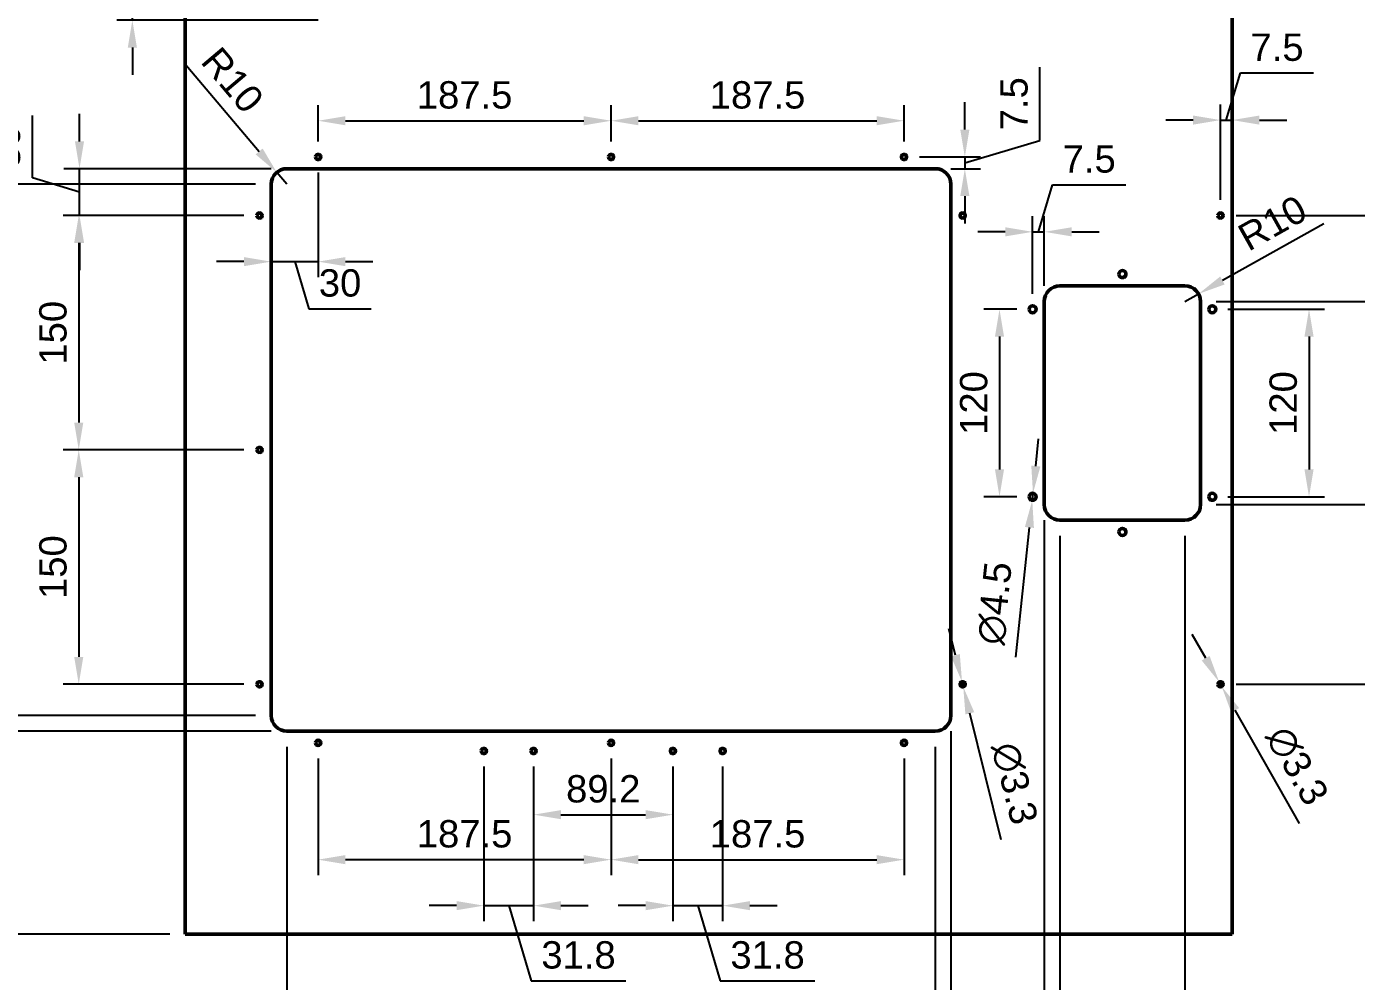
# Model space of a CAD drawing. Header units: millimetres. Extents: x 0 to 420, y 0 to 297.
# Drawn here: x 141.9 to 312.1, y 100.7 to 223 of the extents above; entities that cross this region are included whole.
import ezdxf

# ---------------------------------------------------------------- set-up
doc = ezdxf.new("R2010")
doc.units = ezdxf.units.MM
doc.header["$LTSCALE"] = 0.75
doc.layers.add('Dimensions', color=7, linetype='Continuous', lineweight=25)
doc.layers.add('Visible', color=7, linetype='Continuous', lineweight=50)
doc.styles.get("Standard").update_dxf_attribs({"font": 'arial.ttf'})
doc.dimstyles.new('ISO-25', dxfattribs={"dimtxt": 3.5, "dimasz": 3.5, "dimexe": 2, "dimexo": 2, "dimgap": 1.5, "dimtad": 1, "dimzin": 12, "dimdsep": 46, "dimtxsty": 'Standard', "dimcen": 0, "dimclrd": 256, "dimclre": 256, "dimclrt": 256, "dimazin": 3, "dimtp": 0.1, "dimtm": 0.1, "dimtfac": 0.714, "dimtmove": 1, "dimatfit": 3, "dimfxl": 1, "dimtzin": 12, "dimarcsym": 0})

# ---------------------------------------------------------------- blocks, each defined once
blk = doc.blocks.new('*D62')
at = {"layer": 'Defpoints', "color": 0, "transparency": 16777216}
for p in [(155.448227, 224.783863), (162.225569, 224.783863), (181.225569, 223.783863)]:
    blk.add_point(p, dxfattribs=at)
at = {"layer": 'Dimensions', "lineweight": -2, "transparency": 16777216}
for p, q in [((155.448227, 228.283863), (155.448227, 231.783863)), ((149.418384, 226.092816), (149.418384, 231.413416)), ((155.448227, 224.283863), (149.418384, 226.092816)), ((160.225569, 224.783863), (153.448227, 224.783863)), ((155.448227, 223.783863), (155.448227, 224.783863)), ((155.448227, 223.783863), (155.448227, 224.783863)), ((179.225569, 223.783863), (153.448227, 223.783863)), ((155.448227, 220.283863), (155.448227, 216.783863))]:
    blk.add_line(p, q, dxfattribs=at)
at = {"layer": 'Dimensions', "transparency": 16777216}
for points in [[(154.864894, 228.283863), (156.03156, 228.283863), (155.448227, 224.783863)], [(154.864894, 220.283863), (156.03156, 220.283863), (155.448227, 223.783863)]]:
    blk.add_solid(points, dxfattribs=at)
at = {"layer": 'Dimensions', "transparency": 16777216, "insert": (146.138541, 228.753116), "char_height": 3.5, "attachment_point": 5, "rotation": 90}
blk.add_mtext('5', dxfattribs=at)
blk = doc.blocks.new('*D67')
at = {"layer": 'Defpoints', "color": 0, "transparency": 16777216}
for p in [(175.225569, 132.783863), (120.269422, 106.783863), (162.225569, 106.783863)]:
    blk.add_point(p, dxfattribs=at)
at = {"layer": 'Dimensions', "lineweight": -2, "transparency": 16777216}
for p, q in [((173.225569, 132.783863), (118.269422, 132.783863)), ((120.269422, 129.283863), (120.269422, 110.283863)), ((160.225569, 106.783863), (118.269422, 106.783863))]:
    blk.add_line(p, q, dxfattribs=at)
at = {"layer": 'Dimensions', "transparency": 16777216}
for points in [[(119.686089, 129.283863), (120.852756, 129.283863), (120.269422, 132.783863)], [(119.686089, 110.283863), (120.852756, 110.283863), (120.269422, 106.783863)]]:
    blk.add_solid(points, dxfattribs=at)
at = {"layer": 'Dimensions', "transparency": 16777216, "insert": (116.981223, 119.783863), "char_height": 3.5, "attachment_point": 5, "rotation": 90}
blk.add_mtext('130', dxfattribs=at)
blk = doc.blocks.new('*D68')
at = {"layer": 'Defpoints', "color": 0, "transparency": 16777216}
for p in [(175.225569, 132.783863), (258.225569, 132.783863), (175.225569, 80.317856)]:
    blk.add_point(p, dxfattribs=at)
at = {"layer": 'Dimensions', "lineweight": -2, "transparency": 16777216}
for p, q in [((175.225569, 130.783863), (175.225569, 78.317856)), ((258.225569, 130.783863), (258.225569, 78.317856)), ((254.725569, 80.317856), (178.725569, 80.317856))]:
    blk.add_line(p, q, dxfattribs=at)
at = {"layer": 'Dimensions', "transparency": 16777216}
for points in [[(178.725569, 80.901189), (178.725569, 79.734523), (175.225569, 80.317856)], [(254.725569, 80.901189), (254.725569, 79.734523), (258.225569, 80.317856)]]:
    blk.add_solid(points, dxfattribs=at)
at = {"layer": 'Dimensions', "transparency": 16777216, "insert": (216.725569, 83.604861), "char_height": 3.5, "attachment_point": 5}
blk.add_mtext('415', dxfattribs=at)
blk = doc.blocks.new('*D69')
at = {"layer": 'Defpoints', "color": 0, "transparency": 16777216}
for p in [(120.044916, 202.783863), (173.225569, 202.783863), (173.225569, 134.783863)]:
    blk.add_point(p, dxfattribs=at)
at = {"layer": 'Dimensions', "lineweight": -2, "transparency": 16777216}
for p, q in [((171.225569, 202.783863), (118.044916, 202.783863)), ((120.044916, 138.283863), (120.044916, 199.283863)), ((171.225569, 134.783863), (118.044916, 134.783863))]:
    blk.add_line(p, q, dxfattribs=at)
at = {"layer": 'Dimensions', "transparency": 16777216}
for points in [[(119.461583, 199.283863), (120.62825, 199.283863), (120.044916, 202.783863)], [(119.461583, 138.283863), (120.62825, 138.283863), (120.044916, 134.783863)]]:
    blk.add_solid(points, dxfattribs=at)
at = {"layer": 'Dimensions', "transparency": 16777216, "insert": (116.756717, 168.783863), "char_height": 3.5, "attachment_point": 5, "rotation": 90}
blk.add_mtext('340', dxfattribs=at)
blk = doc.blocks.new('*D70')
at = {"layer": 'Defpoints', "color": 0, "transparency": 16777216}
for p in [(173.935338, 204.312033), (175.225569, 202.783863)]:
    blk.add_point(p, dxfattribs=at)
at = {"layer": 'Dimensions', "lineweight": -2, "transparency": 16777216}
for p, q in [((162.096638, 218.333989), (171.677435, 206.986332)), ((175.225569, 202.783863), (173.935338, 204.312033))]:
    blk.add_line(p, q, dxfattribs=at)
at = {"layer": 'Dimensions', "transparency": 16777216}
blk.add_solid([(172.123151, 207.362649), (171.231719, 206.610015), (173.935338, 204.312033)], dxfattribs=at)
at = {"layer": 'Dimensions', "transparency": 16777216, "insert": (168.269638, 216.117807), "char_height": 3.5, "attachment_point": 5, "rotation": 310.17431645}
blk.add_mtext('R10', dxfattribs=at)
blk = doc.blocks.new('*D71')
at = {"layer": 'Defpoints', "color": 0, "transparency": 16777216}
for p in [(272.183569, 161.783863), (260.225569, 134.783863), (260.225569, 81.216913)]:
    blk.add_point(p, dxfattribs=at)
at = {"layer": 'Dimensions', "lineweight": -2, "transparency": 16777216}
for p, q in [((272.183569, 159.783863), (272.183569, 79.216913)), ((260.225569, 132.783863), (260.225569, 79.216913)), ((268.683569, 81.216913), (263.725569, 81.216913)), ((266.204569, 81.216913), (269.087874, 71.605897)), ((269.087874, 71.605897), (283.905745, 71.605897))]:
    blk.add_line(p, q, dxfattribs=at)
at = {"layer": 'Dimensions', "transparency": 16777216}
for points in [[(263.725569, 81.800247), (263.725569, 80.63358), (260.225569, 81.216913)], [(268.683569, 81.800247), (268.683569, 80.63358), (272.183569, 81.216913)]]:
    blk.add_solid(points, dxfattribs=at)
at = {"layer": 'Dimensions', "transparency": 16777216, "insert": (276.496809, 74.892903), "char_height": 3.5, "attachment_point": 5}
blk.add_mtext('59.79', dxfattribs=at)
blk = doc.blocks.new('*D72')
at = {"layer": 'Defpoints', "color": 0, "transparency": 16777216}
for p in [(274.183569, 159.783863), (290.183569, 159.783863), (274.183569, 90.407956)]:
    blk.add_point(p, dxfattribs=at)
at = {"layer": 'Dimensions', "lineweight": -2, "transparency": 16777216}
for p, q in [((274.183569, 157.783863), (274.183569, 88.407956)), ((290.183569, 157.783863), (290.183569, 88.407956)), ((286.683569, 90.407956), (277.683569, 90.407956))]:
    blk.add_line(p, q, dxfattribs=at)
at = {"layer": 'Dimensions', "transparency": 16777216}
for points in [[(277.683569, 90.991289), (277.683569, 89.824622), (274.183569, 90.407956)], [(286.683569, 90.991289), (286.683569, 89.824622), (290.183569, 90.407956)]]:
    blk.add_solid(points, dxfattribs=at)
at = {"layer": 'Dimensions', "transparency": 16777216, "insert": (282.183569, 93.694961), "char_height": 3.5, "attachment_point": 5}
blk.add_mtext('80', dxfattribs=at)
blk = doc.blocks.new('*D73')
at = {"layer": 'Defpoints', "color": 0, "transparency": 16777216}
for p in [(290.183569, 187.783863), (291.928567, 188.761093)]:
    blk.add_point(p, dxfattribs=at)
at = {"layer": 'Dimensions', "lineweight": -2, "transparency": 16777216}
for p, q in [((307.94006, 197.727819), (294.982315, 190.471247)), ((290.183569, 187.783863), (291.928567, 188.761093))]:
    blk.add_line(p, q, dxfattribs=at)
at = {"layer": 'Dimensions', "transparency": 16777216}
blk.add_solid([(294.697289, 190.980205), (295.26734, 189.962289), (291.928567, 188.761093)], dxfattribs=at)
at = {"layer": 'Dimensions', "transparency": 16777216, "insert": (301.38198, 197.82252), "char_height": 3.5, "attachment_point": 5, "rotation": 29.2496042}
blk.add_mtext('R10', dxfattribs=at)
blk = doc.blocks.new('*D74')
at = {"layer": 'Defpoints', "color": 0, "transparency": 16777216}
for p in [(292.183569, 187.783863), (292.183569, 161.783863), (346.980413, 161.783863)]:
    blk.add_point(p, dxfattribs=at)
at = {"layer": 'Dimensions', "lineweight": -2, "transparency": 16777216}
for p, q in [((294.183569, 187.783863), (348.980413, 187.783863)), ((346.980413, 184.283863), (346.980413, 165.283863)), ((294.183569, 161.783863), (348.980413, 161.783863))]:
    blk.add_line(p, q, dxfattribs=at)
at = {"layer": 'Dimensions', "transparency": 16777216}
for points in [[(346.39708, 184.283863), (347.563746, 184.283863), (346.980413, 187.783863)], [(346.39708, 165.283863), (347.563746, 165.283863), (346.980413, 161.783863)]]:
    blk.add_solid(points, dxfattribs=at)
at = {"layer": 'Dimensions', "transparency": 16777216, "insert": (343.692214, 174.783863), "char_height": 3.5, "attachment_point": 5, "rotation": 90}
blk.add_mtext('130', dxfattribs=at)
blk = doc.blocks.new('*D75')
at = {"layer": 'Defpoints', "color": 0, "transparency": 16777216}
for p in [(293.683569, 186.783863), (293.683569, 162.783863), (306.066533, 162.783863)]:
    blk.add_point(p, dxfattribs=at)
at = {"layer": 'Dimensions', "lineweight": -2, "transparency": 16777216}
for p, q in [((295.683569, 186.783863), (308.066533, 186.783863)), ((306.066533, 183.283863), (306.066533, 166.283863)), ((295.683569, 162.783863), (308.066533, 162.783863))]:
    blk.add_line(p, q, dxfattribs=at)
at = {"layer": 'Dimensions', "transparency": 16777216}
for points in [[(305.4832, 183.283863), (306.649867, 183.283863), (306.066533, 186.783863)], [(305.4832, 166.283863), (306.649867, 166.283863), (306.066533, 162.783863)]]:
    blk.add_solid(points, dxfattribs=at)
at = {"layer": 'Dimensions', "transparency": 16777216, "insert": (302.779528, 174.783863), "char_height": 3.5, "attachment_point": 5, "rotation": 90}
blk.add_mtext('120', dxfattribs=at)
blk = doc.blocks.new('*D76')
at = {"layer": 'Defpoints', "color": 0, "transparency": 16777216}
for p in [(294.725569, 198.783863), (294.725569, 138.783863), (331.481559, 138.783863)]:
    blk.add_point(p, dxfattribs=at)
at = {"layer": 'Dimensions', "lineweight": -2, "transparency": 16777216}
for p, q in [((296.725569, 198.783863), (333.481559, 198.783863)), ((331.481559, 195.283863), (331.481559, 142.283863)), ((296.725569, 138.783863), (333.481559, 138.783863))]:
    blk.add_line(p, q, dxfattribs=at)
at = {"layer": 'Dimensions', "transparency": 16777216}
for points in [[(330.898226, 195.283863), (332.064893, 195.283863), (331.481559, 198.783863)], [(330.898226, 142.283863), (332.064893, 142.283863), (331.481559, 138.783863)]]:
    blk.add_solid(points, dxfattribs=at)
at = {"layer": 'Dimensions', "transparency": 16777216, "insert": (328.19336, 168.783863), "char_height": 3.5, "attachment_point": 5, "rotation": 90}
blk.add_mtext('300', dxfattribs=at)
blk = doc.blocks.new('*D77')
at = {"layer": 'Defpoints', "color": 0, "transparency": 16777216}
for p in [(296.225569, 211.003236), (296.225569, 208.850242), (294.725569, 198.783863)]:
    blk.add_point(p, dxfattribs=at)
at = {"layer": 'Dimensions', "lineweight": -2, "transparency": 16777216}
for p, q in [((295.475569, 211.003236), (297.284522, 217.033079)), ((297.284522, 217.033079), (306.654235, 217.033079)), ((294.725569, 200.783863), (294.725569, 213.003236)), ((296.225569, 210.850242), (296.225569, 213.003236)), ((291.225569, 211.003236), (287.725569, 211.003236)), ((294.725569, 211.003236), (296.225569, 211.003236)), ((294.725569, 211.003236), (296.225569, 211.003236)), ((299.725569, 211.003236), (303.225569, 211.003236))]:
    blk.add_line(p, q, dxfattribs=at)
at = {"layer": 'Dimensions', "transparency": 16777216}
for points in [[(291.225569, 211.586569), (291.225569, 210.419903), (294.725569, 211.003236)], [(299.725569, 211.586569), (299.725569, 210.419903), (296.225569, 211.003236)]]:
    blk.add_solid(points, dxfattribs=at)
at = {"layer": 'Dimensions', "transparency": 16777216, "insert": (301.969378, 220.312922), "char_height": 3.5, "attachment_point": 5}
blk.add_mtext('7.5', dxfattribs=at)
blk = doc.blocks.new('*D78')
at = {"layer": 'Defpoints', "color": 0, "transparency": 16777216}
for p in [(296.225569, 224.783863), (338.863555, 224.783863), (294.725569, 198.783863)]:
    blk.add_point(p, dxfattribs=at)
at = {"layer": 'Dimensions', "lineweight": -2, "transparency": 16777216}
for p, q in [((298.225569, 224.783863), (340.863555, 224.783863)), ((338.863555, 202.283863), (338.863555, 221.283863)), ((296.725569, 198.783863), (340.863555, 198.783863))]:
    blk.add_line(p, q, dxfattribs=at)
at = {"layer": 'Dimensions', "transparency": 16777216}
for points in [[(338.280221, 221.283863), (339.446888, 221.283863), (338.863555, 224.783863)], [(338.280221, 202.283863), (339.446888, 202.283863), (338.863555, 198.783863)]]:
    blk.add_solid(points, dxfattribs=at)
at = {"layer": 'Dimensions', "transparency": 16777216, "insert": (335.575355, 211.783863), "char_height": 3.5, "attachment_point": 5, "rotation": 90}
blk.add_mtext('130', dxfattribs=at)
blk = doc.blocks.new('*D79')
at = {"layer": 'Defpoints', "color": 0, "transparency": 16777216}
for p in [(294.562729, 139.070887), (294.888408, 138.496838)]:
    blk.add_point(p, dxfattribs=at)
at = {"layer": 'Dimensions', "lineweight": -2, "transparency": 16777216}
for p, q in [((292.83564, 142.115089), (291.108552, 145.159291)), ((294.562729, 139.070887), (294.888408, 138.496838)), ((304.846348, 120.944769), (296.615497, 135.452636))]:
    blk.add_line(p, q, dxfattribs=at)
at = {"layer": 'Dimensions', "transparency": 16777216}
for points in [[(293.343007, 142.402937), (292.328273, 141.827241), (294.562729, 139.070887)], [(297.122864, 135.740484), (296.10813, 135.164788), (294.888408, 138.496838)]]:
    blk.add_solid(points, dxfattribs=at)
at = {"layer": 'Dimensions', "transparency": 16777216, "insert": (304.53855, 128.346889), "char_height": 3.5, "attachment_point": 5, "rotation": 299.56785396}
blk.add_mtext('∅3.3', dxfattribs=at)
blk = doc.blocks.new('*D80')
at = {"layer": 'Defpoints', "color": 0, "transparency": 16777216}
for p in [(270.636762, 162.336304), (270.730376, 163.231422)]:
    blk.add_point(p, dxfattribs=at)
at = {"layer": 'Dimensions', "lineweight": -2, "transparency": 16777216}
for p, q in [((271.094431, 166.712436), (271.458486, 170.193451)), ((270.730376, 163.231422), (270.636762, 162.336304)), ((268.534983, 142.239566), (270.272706, 158.855289))]:
    blk.add_line(p, q, dxfattribs=at)
at = {"layer": 'Dimensions', "transparency": 16777216}
for points in [[(270.514262, 166.773112), (271.6746, 166.651761), (270.730376, 163.231422)], [(269.692537, 158.915965), (270.852876, 158.794613), (270.636762, 162.336304)]]:
    blk.add_solid(points, dxfattribs=at)
at = {"layer": 'Dimensions', "transparency": 16777216, "insert": (265.855287, 149.159002), "char_height": 3.5, "attachment_point": 5, "rotation": 84.02952516}
blk.add_mtext('∅4.5', dxfattribs=at)
blk = doc.blocks.new('*D81')
at = {"layer": 'Defpoints', "color": 0, "transparency": 16777216}
for p in [(272.183569, 196.69775), (272.183569, 187.783863), (270.683569, 186.783863)]:
    blk.add_point(p, dxfattribs=at)
at = {"layer": 'Dimensions', "lineweight": -2, "transparency": 16777216}
for p, q in [((271.433569, 196.69775), (273.242522, 202.727593)), ((273.242522, 202.727593), (282.612235, 202.727593)), ((270.683569, 188.783863), (270.683569, 198.69775)), ((272.183569, 189.783863), (272.183569, 198.69775)), ((267.183569, 196.69775), (263.683569, 196.69775)), ((270.683569, 196.69775), (272.183569, 196.69775)), ((270.683569, 196.69775), (272.183569, 196.69775)), ((275.683569, 196.69775), (279.183569, 196.69775))]:
    blk.add_line(p, q, dxfattribs=at)
at = {"layer": 'Dimensions', "transparency": 16777216}
for points in [[(267.183569, 197.281083), (267.183569, 196.114417), (270.683569, 196.69775)], [(275.683569, 197.281083), (275.683569, 196.114417), (272.183569, 196.69775)]]:
    blk.add_solid(points, dxfattribs=at)
at = {"layer": 'Dimensions', "transparency": 16777216, "insert": (277.927378, 206.007436), "char_height": 3.5, "attachment_point": 5}
blk.add_mtext('7.5', dxfattribs=at)
blk = doc.blocks.new('*D82')
at = {"layer": 'Defpoints', "color": 0, "transparency": 16777216}
for p in [(270.683569, 186.783863), (266.44564, 162.783863), (270.683569, 162.783863)]:
    blk.add_point(p, dxfattribs=at)
at = {"layer": 'Dimensions', "lineweight": -2, "transparency": 16777216}
for p, q in [((268.683569, 186.783863), (264.44564, 186.783863)), ((266.44564, 183.283863), (266.44564, 166.283863)), ((268.683569, 162.783863), (264.44564, 162.783863))]:
    blk.add_line(p, q, dxfattribs=at)
at = {"layer": 'Dimensions', "transparency": 16777216}
for points in [[(265.862307, 183.283863), (267.028974, 183.283863), (266.44564, 186.783863)], [(265.862307, 166.283863), (267.028974, 166.283863), (266.44564, 162.783863)]]:
    blk.add_solid(points, dxfattribs=at)
at = {"layer": 'Dimensions', "transparency": 16777216, "insert": (263.158635, 174.783863), "char_height": 3.5, "attachment_point": 5, "rotation": 90}
blk.add_mtext('120', dxfattribs=at)
blk = doc.blocks.new('*D83')
at = {"layer": 'Defpoints', "color": 0, "transparency": 16777216}
for p in [(216.725569, 210.920614), (179.225569, 206.283863), (216.725569, 206.283863)]:
    blk.add_point(p, dxfattribs=at)
at = {"layer": 'Dimensions', "lineweight": -2, "transparency": 16777216}
for p, q in [((179.225569, 208.283863), (179.225569, 212.920614)), ((216.725569, 208.283863), (216.725569, 212.920614)), ((182.725569, 210.920614), (213.225569, 210.920614))]:
    blk.add_line(p, q, dxfattribs=at)
at = {"layer": 'Dimensions', "transparency": 16777216}
for points in [[(182.725569, 211.503947), (182.725569, 210.33728), (179.225569, 210.920614)], [(213.225569, 211.503947), (213.225569, 210.33728), (216.725569, 210.920614)]]:
    blk.add_solid(points, dxfattribs=at)
at = {"layer": 'Dimensions', "transparency": 16777216, "insert": (197.975569, 214.207619), "char_height": 3.5, "attachment_point": 5}
blk.add_mtext('187.5', dxfattribs=at)
blk = doc.blocks.new('*D84')
at = {"layer": 'Defpoints', "color": 0, "transparency": 16777216}
for p in [(254.225569, 210.920614), (216.725569, 206.283863), (254.225569, 206.283863)]:
    blk.add_point(p, dxfattribs=at)
at = {"layer": 'Dimensions', "lineweight": -2, "transparency": 16777216}
for p, q in [((216.725569, 208.283863), (216.725569, 212.920614)), ((254.225569, 208.283863), (254.225569, 212.920614)), ((220.225569, 210.920614), (250.725569, 210.920614))]:
    blk.add_line(p, q, dxfattribs=at)
at = {"layer": 'Dimensions', "transparency": 16777216}
for points in [[(220.225569, 211.503947), (220.225569, 210.33728), (216.725569, 210.920614)], [(250.725569, 211.503947), (250.725569, 210.33728), (254.225569, 210.920614)]]:
    blk.add_solid(points, dxfattribs=at)
at = {"layer": 'Dimensions', "transparency": 16777216, "insert": (235.475569, 214.207619), "char_height": 3.5, "attachment_point": 5}
blk.add_mtext('187.5', dxfattribs=at)
blk = doc.blocks.new('*D85')
at = {"layer": 'Defpoints', "color": 0, "transparency": 16777216}
for p in [(254.225569, 206.283863), (258.225569, 204.783863), (262.006939, 204.783863)]:
    blk.add_point(p, dxfattribs=at)
at = {"layer": 'Dimensions', "lineweight": -2, "transparency": 16777216}
for p, q in [((271.596469, 208.410721), (271.596469, 217.780435)), ((262.006939, 209.783863), (262.006939, 213.283863)), ((262.006939, 205.533863), (271.596469, 208.410721)), ((256.225569, 206.283863), (264.006939, 206.283863)), ((262.006939, 206.283863), (262.006939, 204.783863)), ((262.006939, 206.283863), (262.006939, 204.783863)), ((260.225569, 204.783863), (264.006939, 204.783863)), ((262.006939, 201.283863), (262.006939, 197.783863))]:
    blk.add_line(p, q, dxfattribs=at)
at = {"layer": 'Dimensions', "transparency": 16777216}
for points in [[(261.423606, 209.783863), (262.590273, 209.783863), (262.006939, 206.283863)], [(261.423606, 201.283863), (262.590273, 201.283863), (262.006939, 204.783863)]]:
    blk.add_solid(points, dxfattribs=at)
at = {"layer": 'Dimensions', "transparency": 16777216, "insert": (268.316626, 213.095578), "char_height": 3.5, "attachment_point": 5, "rotation": 90}
blk.add_mtext('7.5', dxfattribs=at)
blk = doc.blocks.new('*D86')
at = {"layer": 'Defpoints', "color": 0, "transparency": 16777216}
for p in [(179.225569, 206.283863), (173.225569, 192.35194), (179.225569, 192.884368)]:
    blk.add_point(p, dxfattribs=at)
at = {"layer": 'Dimensions', "lineweight": -2, "transparency": 16777216}
for p, q in [((179.225569, 204.283863), (179.225569, 190.884368)), ((173.225569, 194.35194), (173.225569, 194.884368)), ((169.725569, 192.884368), (166.225569, 192.884368)), ((173.225569, 192.884368), (179.225569, 192.884368)), ((173.225569, 192.884368), (179.225569, 192.884368)), ((176.225569, 192.884368), (178.037028, 186.846169)), ((182.725569, 192.884368), (186.225569, 192.884368)), ((178.037028, 186.846169), (186.036346, 186.846169))]:
    blk.add_line(p, q, dxfattribs=at)
at = {"layer": 'Dimensions', "transparency": 16777216}
for points in [[(169.725569, 193.467701), (169.725569, 192.301034), (173.225569, 192.884368)], [(182.725569, 193.467701), (182.725569, 192.301034), (179.225569, 192.884368)]]:
    blk.add_solid(points, dxfattribs=at)
at = {"layer": 'Dimensions', "transparency": 16777216, "insert": (182.036687, 190.134368), "char_height": 3.5, "attachment_point": 5}
blk.add_mtext('30', dxfattribs=at)
blk = doc.blocks.new('*D87')
at = {"layer": 'Defpoints', "color": 0, "transparency": 16777216}
for p in [(148.683711, 204.783863), (175.225569, 204.783863), (171.725569, 198.783863)]:
    blk.add_point(p, dxfattribs=at)
at = {"layer": 'Dimensions', "lineweight": -2, "transparency": 16777216}
for p, q in [((142.645512, 203.595322), (142.645512, 211.59464)), ((148.683711, 208.283863), (148.683711, 211.783863)), ((173.225569, 204.783863), (146.683711, 204.783863)), ((148.683711, 198.783863), (148.683711, 204.783863)), ((148.683711, 198.783863), (148.683711, 204.783863)), ((148.683711, 201.783863), (142.645512, 203.595322)), ((169.725569, 198.783863), (146.683711, 198.783863)), ((148.683711, 195.283863), (148.683711, 191.783863))]:
    blk.add_line(p, q, dxfattribs=at)
at = {"layer": 'Dimensions', "transparency": 16777216}
for points in [[(148.100378, 208.283863), (149.267045, 208.283863), (148.683711, 204.783863)], [(148.100378, 195.283863), (149.267045, 195.283863), (148.683711, 198.783863)]]:
    blk.add_solid(points, dxfattribs=at)
at = {"layer": 'Dimensions', "transparency": 16777216, "insert": (139.357313, 207.594981), "char_height": 3.5, "attachment_point": 5, "rotation": 90}
blk.add_mtext('30', dxfattribs=at)
blk = doc.blocks.new('*D88')
at = {"layer": 'Defpoints', "color": 0, "transparency": 16777216}
for p in [(171.725569, 198.783863), (148.586805, 168.783863), (171.725569, 168.783863)]:
    blk.add_point(p, dxfattribs=at)
at = {"layer": 'Dimensions', "lineweight": -2, "transparency": 16777216}
for p, q in [((169.725569, 198.783863), (146.586805, 198.783863)), ((148.586805, 195.283863), (148.586805, 172.283863)), ((169.725569, 168.783863), (146.586805, 168.783863))]:
    blk.add_line(p, q, dxfattribs=at)
at = {"layer": 'Dimensions', "transparency": 16777216}
for points in [[(148.003471, 195.283863), (149.170138, 195.283863), (148.586805, 198.783863)], [(148.003471, 172.283863), (149.170138, 172.283863), (148.586805, 168.783863)]]:
    blk.add_solid(points, dxfattribs=at)
at = {"layer": 'Dimensions', "transparency": 16777216, "insert": (145.299799, 183.783863), "char_height": 3.5, "attachment_point": 5, "rotation": 90}
blk.add_mtext('150', dxfattribs=at)
blk = doc.blocks.new('*D89')
at = {"layer": 'Defpoints', "color": 0, "transparency": 16777216}
for p in [(171.725569, 168.783863), (148.586805, 138.783863), (171.725569, 138.783863)]:
    blk.add_point(p, dxfattribs=at)
at = {"layer": 'Dimensions', "lineweight": -2, "transparency": 16777216}
for p, q in [((169.725569, 168.783863), (146.586805, 168.783863)), ((148.586805, 165.283863), (148.586805, 142.283863)), ((169.725569, 138.783863), (146.586805, 138.783863))]:
    blk.add_line(p, q, dxfattribs=at)
at = {"layer": 'Dimensions', "transparency": 16777216}
for points in [[(148.003471, 165.283863), (149.170138, 165.283863), (148.586805, 168.783863)], [(148.003471, 142.283863), (149.170138, 142.283863), (148.586805, 138.783863)]]:
    blk.add_solid(points, dxfattribs=at)
at = {"layer": 'Dimensions', "transparency": 16777216, "insert": (145.299799, 153.783863), "char_height": 3.5, "attachment_point": 5, "rotation": 90}
blk.add_mtext('150', dxfattribs=at)
blk = doc.blocks.new('*D90')
at = {"layer": 'Defpoints', "color": 0, "transparency": 16777216}
for p in [(179.225569, 131.283863), (216.725569, 131.283863), (216.725569, 116.332248)]:
    blk.add_point(p, dxfattribs=at)
at = {"layer": 'Dimensions', "lineweight": -2, "transparency": 16777216}
for p, q in [((179.225569, 129.283863), (179.225569, 114.332248)), ((216.725569, 129.283863), (216.725569, 114.332248)), ((182.725569, 116.332248), (213.225569, 116.332248))]:
    blk.add_line(p, q, dxfattribs=at)
at = {"layer": 'Dimensions', "transparency": 16777216}
for points in [[(182.725569, 116.915581), (182.725569, 115.748915), (179.225569, 116.332248)], [(213.225569, 116.915581), (213.225569, 115.748915), (216.725569, 116.332248)]]:
    blk.add_solid(points, dxfattribs=at)
at = {"layer": 'Dimensions', "transparency": 16777216, "insert": (197.975569, 119.619253), "char_height": 3.5, "attachment_point": 5}
blk.add_mtext('187.5', dxfattribs=at)
blk = doc.blocks.new('*D91')
at = {"layer": 'Defpoints', "color": 0, "transparency": 16777216}
for p in [(200.445569, 130.243863), (206.805569, 130.243863), (206.805569, 110.444873)]:
    blk.add_point(p, dxfattribs=at)
at = {"layer": 'Dimensions', "lineweight": -2, "transparency": 16777216}
for p, q in [((200.445569, 128.243863), (200.445569, 108.444873)), ((206.805569, 128.243863), (206.805569, 108.444873)), ((196.945569, 110.444873), (193.445569, 110.444873)), ((200.445569, 110.444873), (206.805569, 110.444873)), ((200.445569, 110.444873), (206.805569, 110.444873)), ((203.625569, 110.444873), (206.509948, 100.830275)), ((210.305569, 110.444873), (213.805569, 110.444873)), ((206.509948, 100.830275), (218.606128, 100.830275))]:
    blk.add_line(p, q, dxfattribs=at)
at = {"layer": 'Dimensions', "transparency": 16777216}
for points in [[(196.945569, 111.028206), (196.945569, 109.861539), (200.445569, 110.444873)], [(210.305569, 111.028206), (210.305569, 109.861539), (206.805569, 110.444873)]]:
    blk.add_solid(points, dxfattribs=at)
at = {"layer": 'Dimensions', "transparency": 16777216, "insert": (212.558038, 104.118474), "char_height": 3.5, "attachment_point": 5}
blk.add_mtext('31.8', dxfattribs=at)
blk = doc.blocks.new('*D92')
at = {"layer": 'Defpoints', "color": 0, "transparency": 16777216}
for p in [(224.645569, 130.243863), (231.005569, 130.243863), (231.005569, 110.444873)]:
    blk.add_point(p, dxfattribs=at)
at = {"layer": 'Dimensions', "lineweight": -2, "transparency": 16777216}
for p, q in [((224.645569, 128.243863), (224.645569, 108.444873)), ((231.005569, 128.243863), (231.005569, 108.444873)), ((221.145569, 110.444873), (217.645569, 110.444873)), ((224.645569, 110.444873), (231.005569, 110.444873)), ((224.645569, 110.444873), (231.005569, 110.444873)), ((227.825569, 110.444873), (230.709948, 100.830275)), ((234.505569, 110.444873), (238.005569, 110.444873)), ((230.709948, 100.830275), (242.806128, 100.830275))]:
    blk.add_line(p, q, dxfattribs=at)
at = {"layer": 'Dimensions', "transparency": 16777216}
for points in [[(221.145569, 111.028206), (221.145569, 109.861539), (224.645569, 110.444873)], [(234.505569, 111.028206), (234.505569, 109.861539), (231.005569, 110.444873)]]:
    blk.add_solid(points, dxfattribs=at)
at = {"layer": 'Dimensions', "transparency": 16777216, "insert": (236.758038, 104.118474), "char_height": 3.5, "attachment_point": 5}
blk.add_mtext('31.8', dxfattribs=at)
blk = doc.blocks.new('*D93')
at = {"layer": 'Defpoints', "color": 0, "transparency": 16777216}
for p in [(206.805569, 130.243863), (224.645569, 130.243863), (224.645569, 122.091624)]:
    blk.add_point(p, dxfattribs=at)
at = {"layer": 'Dimensions', "lineweight": -2, "transparency": 16777216}
for p, q in [((206.805569, 128.243863), (206.805569, 120.091624)), ((224.645569, 128.243863), (224.645569, 120.091624)), ((210.305569, 122.091624), (221.145569, 122.091624))]:
    blk.add_line(p, q, dxfattribs=at)
at = {"layer": 'Dimensions', "transparency": 16777216}
for points in [[(210.305569, 122.674958), (210.305569, 121.508291), (206.805569, 122.091624)], [(221.145569, 122.674958), (221.145569, 121.508291), (224.645569, 122.091624)]]:
    blk.add_solid(points, dxfattribs=at)
at = {"layer": 'Dimensions', "transparency": 16777216, "insert": (215.725569, 125.37863), "char_height": 3.5, "attachment_point": 5}
blk.add_mtext('89.2', dxfattribs=at)
blk = doc.blocks.new('*D94')
at = {"layer": 'Defpoints', "color": 0, "transparency": 16777216}
for p in [(216.725569, 131.283863), (254.225569, 131.283863), (254.225569, 116.329979)]:
    blk.add_point(p, dxfattribs=at)
at = {"layer": 'Dimensions', "lineweight": -2, "transparency": 16777216}
for p, q in [((216.725569, 129.283863), (216.725569, 114.329979)), ((254.225569, 129.283863), (254.225569, 114.329979)), ((220.225569, 116.329979), (250.725569, 116.329979))]:
    blk.add_line(p, q, dxfattribs=at)
at = {"layer": 'Dimensions', "transparency": 16777216}
for points in [[(220.225569, 116.913312), (220.225569, 115.746646), (216.725569, 116.329979)], [(250.725569, 116.913312), (250.725569, 115.746646), (254.225569, 116.329979)]]:
    blk.add_solid(points, dxfattribs=at)
at = {"layer": 'Dimensions', "transparency": 16777216, "insert": (235.475569, 119.616985), "char_height": 3.5, "attachment_point": 5}
blk.add_mtext('187.5', dxfattribs=at)
blk = doc.blocks.new('*D95')
at = {"layer": 'Defpoints', "color": 0, "transparency": 16777216}
for p in [(261.646069, 139.104144), (261.805068, 138.463582)]:
    blk.add_point(p, dxfattribs=at)
at = {"layer": 'Dimensions', "lineweight": -2, "transparency": 16777216}
for p, q in [((260.802894, 142.501062), (259.959718, 145.897981)), ((261.646069, 139.104144), (261.805068, 138.463582)), ((266.666596, 118.877841), (262.648243, 135.066663))]:
    blk.add_line(p, q, dxfattribs=at)
at = {"layer": 'Dimensions', "transparency": 16777216}
for points in [[(261.369047, 142.641591), (260.236741, 142.360533), (261.646069, 139.104144)], [(263.214397, 135.207193), (262.08209, 134.926134), (261.805068, 138.463582)]]:
    blk.add_solid(points, dxfattribs=at)
at = {"layer": 'Dimensions', "transparency": 16777216, "insert": (268.364207, 126.089238), "char_height": 3.5, "attachment_point": 5, "rotation": 283.94008123}
blk.add_mtext('∅3.3', dxfattribs=at)

msp = doc.modelspace()

# ---------------------------------------------------------------- linework, layer by layer
at = {"layer": 'Visible', "extrusion": (0, 1, 0)}
for p, q in [((162.225569, 224.783863, 1), (162.225569, 106.783863, 1)), ((296.225569, 106.783863, 1), (296.225569, 224.783863, 1)), ((175.225569, 204.783863, 1), (258.225569, 204.783863, 1)), ((173.225569, 134.783863, 1), (173.225569, 202.783863, 1)), ((260.225569, 202.783863, 1), (260.225569, 134.783863, 1)), ((274.183569, 189.783863, 1), (290.183569, 189.783863, 1)), ((272.183569, 161.783863, 1), (272.183569, 187.783863, 1)), ((292.183569, 187.783863, 1), (292.183569, 161.783863, 1)), ((290.183569, 159.783863, 1), (274.183569, 159.783863, 1)), ((258.225569, 132.783863, 1), (175.225569, 132.783863, 1)), ((162.225569, 106.783863, 1), (296.225569, 106.783863, 1))]:
    msp.add_line(p, q, dxfattribs=at)
at = {"layer": 'Visible', "extrusion": (2.969e-13, 1e-15, -1)}
for centre, radius in [((-179.225569, 206.283863, -1), 0.33), ((-216.725569, 206.283863, -1), 0.33), ((-254.225569, 206.283863, -1), 0.33), ((-171.725569, 198.783863, -1), 0.33), ((-261.725569, 198.783863, -1), 0.33), ((-294.725569, 198.783863, -1), 0.33), ((-282.183569, 191.283863, -1), 0.45), ((-270.683569, 186.783863, -1), 0.45), ((-293.683569, 186.783863, -1), 0.45), ((-171.725569, 168.783863, -1), 0.33), ((-270.683569, 162.783863, -1), 0.45), ((-293.683569, 162.783863, -1), 0.45), ((-282.183569, 158.283863, -1), 0.45), ((-171.725569, 138.783863, -1), 0.33), ((-261.725569, 138.783863, -1), 0.33), ((-294.725569, 138.783863, -1), 0.33), ((-179.225569, 131.283863, -1), 0.33), ((-216.725569, 131.283863, -1), 0.33), ((-254.225569, 131.283863, -1), 0.33), ((-200.445569, 130.243863, -1), 0.33), ((-206.805569, 130.243863, -1), 0.33), ((-224.645569, 130.243863, -1), 0.33), ((-231.005569, 130.243863, -1), 0.33)]:
    msp.add_circle(centre, radius, dxfattribs=at)
at = {"layer": 'Visible'}
for centre, start, end in [((175.225569, 202.783863, 1), 90, 180), ((175.225569, 134.783863, 1), 180, 270)]:
    msp.add_arc(centre, 2, start, end, dxfattribs=at)
at = {"layer": 'Visible', "extrusion": (2.969e-13, 1e-15, -1)}
for centre, start, end in [((-258.225569, 202.783863, -1), 90, 180), ((-274.183569, 187.783863, -1), 0, 90), ((-290.183569, 187.783863, -1), 90, 180), ((-274.183569, 161.783863, -1), 270, 0), ((-290.183569, 161.783863, -1), 180, 270), ((-258.225569, 134.783863, -1), 180, 270)]:
    msp.add_arc(centre, 2, start, end, dxfattribs=at)

# ---------------------------------------------------------------- dimensions: what is measured, and where the dimension line sits
at = {"layer": 'Dimensions'}
for base, p1, p2, angle, picture, middle in [((155.448227, 224.783863), (181.225569, 223.783863), (162.225569, 224.783863), 270, '*D62', (146.138541, 227.592816)), ((338.863555, 224.783863), (294.725569, 198.783863), (296.225569, 224.783863), 270, '*D78', (335.575355, 211.783863)), ((296.225569, 211.003236), (294.725569, 198.783863), (296.225569, 208.850242), 180, '*D77', (298.784522, 220.312922)), ((262.006939, 204.783863), (254.225569, 206.283863), (258.225569, 204.783863), 90, '*D85', (268.316626, 209.910721)), ((148.683711, 204.783863), (171.725569, 198.783863), (175.225569, 204.783863), 90, '*D87', (139.357313, 205.095322)), ((272.183569, 196.69775), (270.683569, 186.783863), (272.183569, 187.783863), 180, '*D81', (274.742522, 206.007436)), ((179.225569, 192.884368), (173.225569, 192.35194), (179.225569, 206.283863), 180, '*D86', (179.537028, 190.134368)), ((260.225569, 81.216913), (272.183569, 161.783863), (260.225569, 134.783863), 180, '*D71', (270.587874, 74.892903)), ((120.269422, 106.783863), (175.225569, 132.783863), (162.225569, 106.783863), 270, '*D67', (116.981223, 119.783863))]:
    dim = msp.add_linear_dim(base=base, p1=p1, p2=p2, angle=angle, dimstyle='ISO-25', override={"dimlfac": 5, "dimclrd": 256, "dimclre": 256}, dxfattribs=at)
    dim.commit()
    dim.dimension.update_dxf_attribs({"geometry": picture, "text_midpoint": middle})
for center, mpoint, picture, middle in [((175.225569, 202.783863), (173.935338, 204.312033), '*D70', (165.758085, 213.99731)), ((290.183569, 187.783863), (291.928567, 188.761093), '*D73', (302.988061, 194.95461))]:
    dim = msp.add_radius_dim(center=center, mpoint=mpoint, dimstyle='ISO-25', override={"dimlfac": 5, "dimse1": 1, "dimclrd": 256, "dimclre": 256}, dxfattribs=at)
    dim.commit()
    dim.dimension.update_dxf_attribs({"geometry": picture, "text_midpoint": middle, "dimtype": 164})
for p1, p2, distance, picture, middle in [((179.225569, 206.283863), (216.725569, 206.283863), 4.636751, '*D83', (197.975569, 214.207619)), ((216.725569, 206.283863), (254.225569, 206.283863), 4.636751, '*D84', (235.475569, 214.207619)), ((173.225569, 134.783863), (173.225569, 202.783863), 53.180653, '*D69', (116.756717, 168.783863)), ((171.725569, 198.783863), (171.725569, 168.783863), -23.138764, '*D88', (145.299799, 183.783863)), ((294.725569, 198.783863), (294.725569, 138.783863), 36.75599, '*D76', (328.19336, 168.783863)), ((292.183569, 187.783863), (292.183569, 161.783863), 54.796844, '*D74', (343.692214, 174.783863)), ((270.683569, 186.783863), (270.683569, 162.783863), -4.237929, '*D82', (263.158635, 174.783863)), ((293.683569, 186.783863), (293.683569, 162.783863), 12.382964, '*D75', (302.779528, 174.783863)), ((171.725569, 168.783863), (171.725569, 138.783863), -23.138764, '*D89', (145.299799, 153.783863)), ((290.183569, 159.783863), (274.183569, 159.783863), 69.375907, '*D72', (282.183569, 93.694961)), ((179.225569, 131.283863), (216.725569, 131.283863), -14.951615, '*D90', (197.975569, 119.619253)), ((216.725569, 131.283863), (254.225569, 131.283863), -14.953884, '*D94', (235.475569, 119.616985)), ((200.445569, 130.243863), (206.805569, 130.243863), -19.79899, '*D91', (208.009948, 104.118474)), ((206.805569, 130.243863), (224.645569, 130.243863), -8.152239, '*D93', (215.725569, 125.37863)), ((224.645569, 130.243863), (231.005569, 130.243863), -19.79899, '*D92', (232.209948, 104.118474))]:
    dim = msp.add_aligned_dim(p1=p1, p2=p2, distance=distance, dimstyle='ISO-25', override={"dimlfac": 5, "dimclrd": 256, "dimclre": 256}, dxfattribs=at)
    dim.commit()
    dim.dimension.update_dxf_attribs({"geometry": picture, "text_midpoint": middle})
for p1, p2, picture, middle in [((270.730376, 163.231422), (270.636762, 162.336304), '*D80', (265.855287, 149.159002)), ((261.646069, 139.104144), (261.805068, 138.463582), '*D95', (268.364207, 126.089238))]:
    dim = msp.add_diameter_dim_2p(p1=p1, p2=p2, dimstyle='ISO-25', override={"dimlfac": 5, "dimclrd": 256, "dimclre": 256}, dxfattribs=at)
    dim.commit()
    dim.dimension.update_dxf_attribs({"geometry": picture, "text_midpoint": middle})
dim = msp.add_diameter_dim_2p(p1=(294.562729, 139.070887), p2=(294.888408, 138.496838), dimstyle='ISO-25', override={"dimlfac": 5, "dimclrd": 256, "dimclre": 256}, dxfattribs=at)
dim.commit()
dim.dimension.update_dxf_attribs({"geometry": '*D79', "text_midpoint": (301.594467, 126.676601), "dimtype": 163})
dim = msp.add_linear_dim(base=(175.225569, 80.317856), p1=(258.225569, 132.783863), p2=(175.225569, 132.783863), dimstyle='ISO-25', override={"dimlfac": 5, "dimclrd": 256, "dimclre": 256}, dxfattribs=at)
dim.commit()
dim.dimension.update_dxf_attribs({"geometry": '*D68', "text_midpoint": (216.725569, 83.604861)})

doc.saveas('drawing.dxf')
